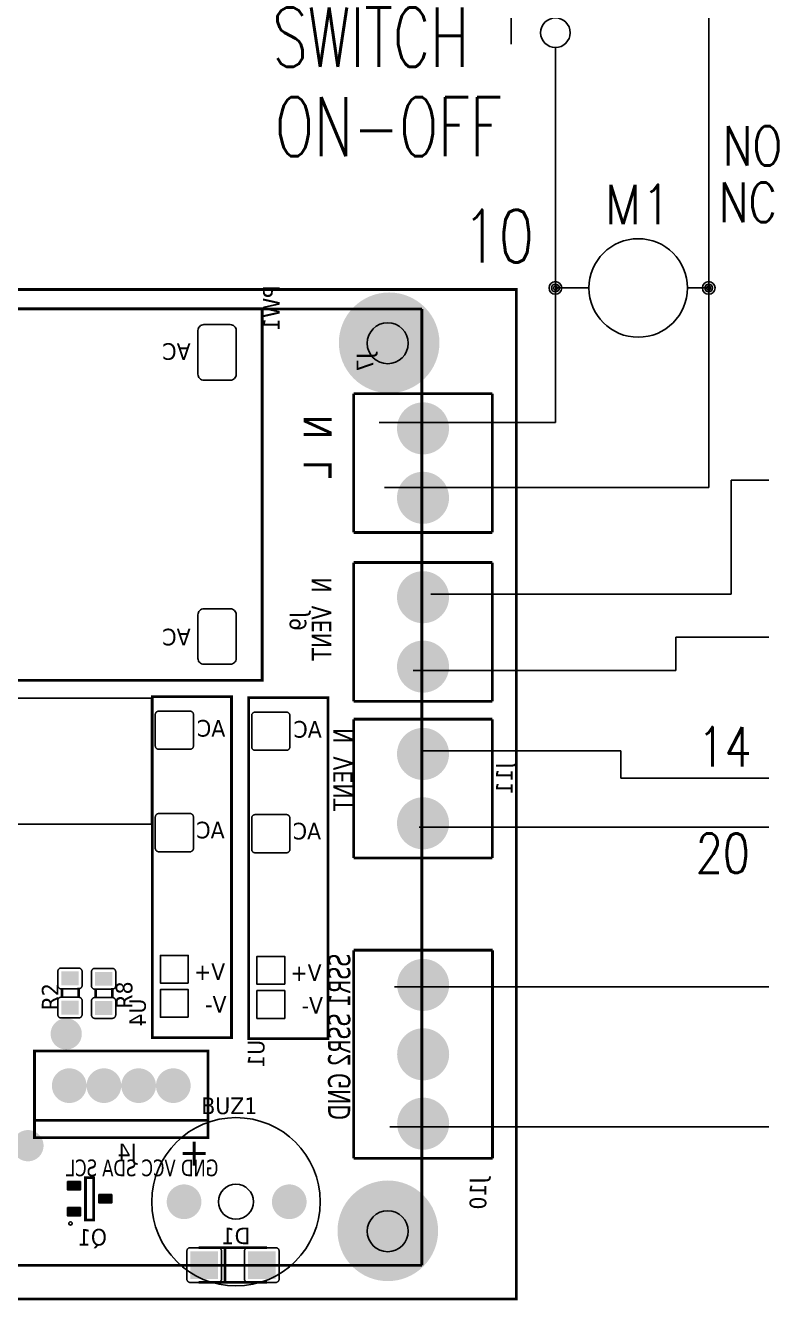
# Model space of a CAD drawing. Header units: millimetres. Extents: x 123.5 to 144.3, y 105.4 to 121.6.
# Drawn here: x 133.78 to 137.28, y 111.15 to 117.21 of the extents above; entities that cross this region are included whole.
import ezdxf
from ezdxf.enums import TextEntityAlignment as Align

# ---------------------------------------------------------------- set-up
doc = ezdxf.new("R2010")
doc.units = ezdxf.units.MM
for name, color, linetype in [('DESC', 250, 'Continuous'), ('MISC', 7, 'Continuous'), ('SYMS', 7, 'Continuous'), ('TAGS', 250, 'Continuous'), ('WIREFIXED', 7, 'Continuous'), ('WIRES', 7, 'Continuous')]:
    doc.layers.add(name, color=color, linetype=linetype)
doc.layers.add('WIRENO', color=7, linetype='Continuous', true_color=0x000000)
doc.styles.get("Standard").update_dxf_attribs({"font": 'tahoma.ttf'})
doc.styles.add('WD', font='romans.shx')

# ---------------------------------------------------------------- blocks, each defined once
blk = doc.blocks.new('VPB11')
for p, q in [((-0.0938, 0.1849), (-0.0938, -0.1801)), ((-0.2022, 0), (-0.0938, 0))]:
    blk.add_line(p, q)
for centre in [(0, 0.1562), (0, -0.1562)]:
    blk.add_circle(centre, 0.0312)
at = {"style": 'WD'}
for tag, p, width in [('INST', (0.1269, 0.3902), 0.7), ('LOC', (0.1269, 0.2206), 0.7), ('TAG1', (0.1269, 0.0644), 0.9), ('XREF', (0.1287, -0.09), 0.7), ('DESC1', (0.1287, -0.242), 0.7), ('DESC2', (0.1287, -0.3982), 0.7)]:
    blk.add_attdef(tag, p, '', height=0.125, dxfattribs=dict(at, width=width))
at = {"linetype": 'Continuous', "style": 'WD'}
for tag, height, flags, p in [('TERM01', 0.125, 8, (-0.055, 0.2223)), ('MFG', 0.01, 9, (-0.1421, -0.0881)), ('CAT', 0.01, 9, (-0.1421, -0.0731))]:
    blk.add_attdef(tag, text='', height=height, dxfattribs=dict(at, flags=flags)).set_placement(p, align=Align.RIGHT)
at = {"color": 7, "style": 'WD', "flags": 1}
for tag, p in [('X2TERM01', (0, 0.1875)), ('X8TERM02', (0, -0.1875))]:
    blk.add_attdef(tag, p, '', height=0.0125, dxfattribs=at)
at = {"color": 7, "style": 'WD'}
for tag, p in [('X4LINK', (-0.2656, 0)), ('X1LINK', (0, 0))]:
    blk.add_attdef(tag, p, '', height=0.01, dxfattribs=at)
at = {"style": 'WD'}
for tag, flags, p in [('FAMILY', 9, (-0.1421, -0.0365)), ('CONTACT', 1, (-0.1421, -0.0531))]:
    blk.add_attdef(tag, text='', height=0.01, dxfattribs=dict(at, flags=flags)).set_placement(p, align=Align.RIGHT)
at = {"linetype": 'Continuous', "style": 'WD', "flags": 9}
blk.add_attdef('ASSYCODE', text='', height=0.01, dxfattribs=at).set_placement((-0.1551, -0.1064), align=Align.CENTER)
at = {"linetype": 'Continuous', "style": 'WD', "flags": 8}
blk.add_attdef('TERM02', text='', height=0.125, dxfattribs=at).set_placement((-0.0407, -0.2291), align=Align.TOP_RIGHT)
blk = doc.blocks.new('WD_WNV')
at = {"style": 'WD', "flags": 1}
for tag, p in [('W01USER', (-0.0625, 0.0938)), ('W02USER', (-0.0625, 0.0859)), ('W03USER', (-0.0625, 0.0781)), ('W04USER', (-0.0625, 0.0703)), ('W05USER', (-0.0625, 0.0625)), ('W06USER', (-0.0625, 0.0547)), ('W07USER', (-0.0625, 0.0469)), ('W08USER', (-0.0625, 0.0391)), ('W09USER', (-0.0625, 0.0312)), ('W10USER', (-0.0625, 0.0234))]:
    blk.add_attdef(tag, text='', height=0.005, dxfattribs=at).set_placement(p, align=Align.CENTER)
at = {"linetype": 'Continuous', "style": 'WD', "width": 0.8}
blk.add_attdef('WIRENO', text='', height=0.125, dxfattribs=at).set_placement((-0.05, 0), align=Align.MIDDLE_RIGHT)
blk = doc.blocks.new('RPAD')
blk.add_trace([(-0.5, -0.5), (-0.5, 0.5), (0.5, -0.5), (0.5, 0.5)])
blk = doc.blocks.new('EPAD')
at = {"const_width": 0.5}
blk.add_lwpolyline([(-0.25, 0, 1), (0.25, 0, 1)], format="xyb", close=True, dxfattribs=at)
blk = doc.blocks.new('muflai2c')
for points, const_width in [([(146.8028, 109.2399), (151.528, 109.2399), (151.528, 112.1493), (146.8028, 112.1493), (146.8028, 109.2399)], 0.008), ([(146.8028, 109.2399), (151.528, 109.2399), (151.528, 112.1493), (146.8028, 112.1493), (146.8028, 109.2399)], 0.008), ([(146.8028, 109.2399), (151.528, 109.2399), (151.528, 112.1493), (146.8028, 112.1493), (146.8028, 109.2399)], 0.008), ([(151.2553, 112.093), (147.5938, 112.093)], 0.008), ([(151.2553, 112.093), (147.5938, 112.093)], 0.008), ([(151.2553, 112.093), (147.5938, 112.093)], 0.008), ([(148.732, 111.0232), (150.795, 111.0232), (150.795, 112.0941), (148.732, 112.0941), (148.732, 111.0232)], 0.008), ([(148.732, 111.0232), (150.795, 111.0232), (150.795, 112.0941), (148.732, 112.0941), (148.732, 111.0232)], 0.008), ([(148.732, 111.0232), (150.795, 111.0232), (150.795, 112.0941), (148.732, 112.0941), (148.732, 111.0232)], 0.008), ([(151.2553, 109.3371), (151.2553, 112.093)], 0.008), ([(151.2553, 109.3371), (151.2553, 112.093)], 0.008), ([(151.2553, 109.3371), (151.2553, 112.093)], 0.008), ([(151.4587, 111.8491), (151.0587, 111.8491)], 0.008), ([(151.0587, 111.4491), (151.0587, 111.8491)], 0.008), ([(151.4587, 111.8491), (151.0587, 111.8491)], 0.008), ([(151.0587, 111.4491), (151.0587, 111.8491)], 0.008), ([(151.4587, 111.8491), (151.0587, 111.8491)], 0.008), ([(151.0587, 111.4491), (151.0587, 111.8491)], 0.008), ([(151.4587, 111.4491), (151.4587, 111.8491)], 0.008), ([(151.4587, 111.4491), (151.4587, 111.8491)], 0.008), ([(151.4587, 111.4491), (151.4587, 111.8491)], 0.008), ([(151.4587, 111.4491), (151.0587, 111.4491)], 0.008), ([(151.4587, 111.4491), (151.0587, 111.4491)], 0.008), ([(151.4587, 111.4491), (151.0587, 111.4491)], 0.008), ([(151.4587, 111.3626), (151.0587, 111.3626)], 0.008), ([(151.0587, 110.9626), (151.0587, 111.3626)], 0.008), ([(151.4587, 111.3626), (151.0587, 111.3626)], 0.008), ([(151.0587, 110.9626), (151.0587, 111.3626)], 0.008), ([(151.4587, 111.3626), (151.0587, 111.3626)], 0.008), ([(151.0587, 110.9626), (151.0587, 111.3626)], 0.008), ([(151.4587, 110.9626), (151.4587, 111.3626)], 0.008), ([(151.4587, 110.9626), (151.4587, 111.3626)], 0.008), ([(151.4587, 110.9626), (151.4587, 111.3626)], 0.008), ([(150.4783, 109.9935), (150.7067, 109.9935), (150.7067, 110.9761), (150.4783, 110.9761), (150.4783, 109.9935)], 0.008), ([(150.4783, 109.9935), (150.7067, 109.9935), (150.7067, 110.9761), (150.4783, 110.9761), (150.4783, 109.9935)], 0.008), ([(150.4783, 109.9935), (150.7067, 109.9935), (150.7067, 110.9761), (150.4783, 110.9761), (150.4783, 109.9935)], 0.008), ([(150.7563, 109.9905), (150.9847, 109.9905), (150.9847, 110.9731), (150.7563, 110.9731), (150.7563, 109.9905)], 0.008), ([(150.7563, 109.9905), (150.9847, 109.9905), (150.9847, 110.9731), (150.7563, 110.9731), (150.7563, 109.9905)], 0.008), ([(150.7563, 109.9905), (150.9847, 109.9905), (150.9847, 110.9731), (150.7563, 110.9731), (150.7563, 109.9905)], 0.008), ([(151.4587, 110.9626), (151.0587, 110.9626)], 0.008), ([(151.4587, 110.9626), (151.0587, 110.9626)], 0.008), ([(151.4587, 110.9626), (151.0587, 110.9626)], 0.008), ([(151.4587, 110.911), (151.0587, 110.911)], 0.008), ([(151.0587, 110.511), (151.0587, 110.911)], 0.008), ([(151.4587, 110.911), (151.0587, 110.911)], 0.008), ([(151.0587, 110.511), (151.0587, 110.911)], 0.008), ([(151.4587, 110.911), (151.0587, 110.911)], 0.008), ([(151.0587, 110.511), (151.0587, 110.911)], 0.008), ([(151.4587, 110.511), (151.4587, 110.911)], 0.008), ([(151.4587, 110.511), (151.4587, 110.911)], 0.008), ([(151.4587, 110.511), (151.4587, 110.911)], 0.008), ([(151.4587, 110.511), (151.0587, 110.511)], 0.008), ([(151.4587, 110.511), (151.0587, 110.511)], 0.008), ([(151.4587, 110.511), (151.0587, 110.511)], 0.008), ([(151.0591, 110.2454), (151.4591, 110.2454)], 0.008), ([(151.0591, 109.6454), (151.0591, 110.2454)], 0.008), ([(151.0591, 110.2454), (151.4591, 110.2454)], 0.008), ([(151.0591, 109.6454), (151.0591, 110.2454)], 0.008), ([(151.0591, 110.2454), (151.4591, 110.2454)], 0.008), ([(151.0591, 109.6454), (151.0591, 110.2454)], 0.008), ([(151.4591, 110.2454), (151.4591, 109.6454)], 0.008), ([(151.4591, 110.2454), (151.4591, 109.6454)], 0.008), ([(151.4591, 110.2454), (151.4591, 109.6454)], 0.008), ([(150.2179, 110.109), (150.2179, 110.136)], 0.008), ([(150.2179, 110.109), (150.2179, 110.136)], 0.008), ([(150.2179, 110.109), (150.2179, 110.136)], 0.008), ([(150.2659, 110.109), (150.2659, 110.137)], 0.008), ([(150.2659, 110.109), (150.2659, 110.137)], 0.008), ([(150.2659, 110.109), (150.2659, 110.137)], 0.008), ([(150.3149, 110.108), (150.3149, 110.135)], 0.008), ([(150.3149, 110.108), (150.3149, 110.135)], 0.008), ([(150.3149, 110.108), (150.3149, 110.135)], 0.008), ([(150.3629, 110.108), (150.3629, 110.136)], 0.008), ([(150.3629, 110.108), (150.3629, 110.136)], 0.008), ([(150.3629, 110.108), (150.3629, 110.136)], 0.008), ([(150.1389, 109.705), (150.6389, 109.705), (150.6389, 109.955), (150.1389, 109.955), (150.1389, 109.705)], 0.008), ([(150.1389, 109.705), (150.6389, 109.705), (150.6389, 109.955), (150.1389, 109.955), (150.1389, 109.705)], 0.008), ([(150.1389, 109.705), (150.6389, 109.705), (150.6389, 109.955), (150.1389, 109.955), (150.1389, 109.705)], 0.008), ([(150.1389, 109.755), (150.6389, 109.755)], 0.008), ([(150.1389, 109.755), (150.6389, 109.755)], 0.008), ([(150.1389, 109.755), (150.6389, 109.755)], 0.008), ([(151.0591, 109.6454), (151.4591, 109.6454)], 0.008), ([(151.0591, 109.6454), (151.4591, 109.6454)], 0.008), ([(151.0591, 109.6454), (151.4591, 109.6454)], 0.008), ([(150.2858, 109.59), (150.3094, 109.59), (150.3094, 109.4679), (150.2858, 109.4679), (150.2858, 109.59)], 0.00787), ([(150.2858, 109.59), (150.3094, 109.59), (150.3094, 109.4679), (150.2858, 109.4679), (150.2858, 109.59)], 0.00787), ([(150.2858, 109.59), (150.3094, 109.59), (150.3094, 109.4679), (150.2858, 109.4679), (150.2858, 109.59)], 0.00787), ([(150.8089, 109.388), (150.6119, 109.388)], 0.008), ([(150.8089, 109.388), (150.6119, 109.388)], 0.008), ([(150.8089, 109.388), (150.6119, 109.388)], 0.008), ([(150.6879, 109.388), (150.6879, 109.288)], 0.008), ([(150.6879, 109.388), (150.6879, 109.288)], 0.008), ([(150.6879, 109.388), (150.6879, 109.288)], 0.008), ([(148.1024, 109.3371), (151.2553, 109.3371)], 0.008), ([(148.1024, 109.3371), (151.2553, 109.3371)], 0.008), ([(148.1024, 109.3371), (151.2553, 109.3371)], 0.008), ([(150.6119, 109.288), (150.8089, 109.288)], 0.008), ([(150.6119, 109.288), (150.8089, 109.288)], 0.008), ([(150.6119, 109.288), (150.8089, 109.288)], 0.008)]:
    blk.add_lwpolyline(points, dxfattribs=dict(const_width=const_width))
for points in [[(150.627, 111.8881), (150.703, 111.8881), (150.7065, 111.8885), (150.7097, 111.8894), (150.7126, 111.891), (150.7151, 111.893), (150.7172, 111.8955), (150.7187, 111.8984), (150.7197, 111.9016), (150.72, 111.9051), (150.72, 112.0311), (150.7197, 112.0346), (150.7187, 112.0378), (150.7172, 112.0407), (150.7151, 112.0432), (150.7126, 112.0453), (150.7097, 112.0468), (150.7065, 112.0478), (150.703, 112.0481), (150.627, 112.0481), (150.6236, 112.0478), (150.6203, 112.0468), (150.6174, 112.0453), (150.6149, 112.0432), (150.6129, 112.0407), (150.6113, 112.0378), (150.6104, 112.0346), (150.61, 112.0311), (150.61, 111.9051), (150.6104, 111.9016), (150.6113, 111.8984), (150.6129, 111.8955), (150.6149, 111.893), (150.6174, 111.891), (150.6203, 111.8894), (150.6236, 111.8885), (150.627, 111.8881)], [(150.627, 111.0692), (150.703, 111.0692), (150.7065, 111.0696), (150.7097, 111.0705), (150.7126, 111.0721), (150.7151, 111.0741), (150.7172, 111.0766), (150.7187, 111.0795), (150.7197, 111.0828), (150.72, 111.0862), (150.72, 111.2122), (150.7197, 111.2157), (150.7187, 111.2189), (150.7172, 111.2218), (150.7151, 111.2243), (150.7126, 111.2264), (150.7097, 111.2279), (150.7065, 111.2289), (150.703, 111.2292), (150.627, 111.2292), (150.6236, 111.2289), (150.6203, 111.2279), (150.6174, 111.2264), (150.6149, 111.2243), (150.6129, 111.2218), (150.6113, 111.2189), (150.6104, 111.2157), (150.61, 111.2122), (150.61, 111.0862), (150.6104, 111.0828), (150.6113, 111.0795), (150.6129, 111.0766), (150.6149, 111.0741), (150.6174, 111.0721), (150.6203, 111.0705), (150.6236, 111.0696), (150.627, 111.0692)], [(150.5969, 110.8344), (150.5969, 110.9244), (150.5969, 110.9254), (150.5967, 110.9264), (150.5965, 110.9274), (150.5961, 110.9283), (150.5957, 110.9292), (150.5952, 110.93), (150.5947, 110.9308), (150.594, 110.9315), (150.5933, 110.9321), (150.5925, 110.9327), (150.5917, 110.9332), (150.5908, 110.9336), (150.5899, 110.9339), (150.589, 110.9342), (150.588, 110.9343), (150.5869, 110.9344), (150.4969, 110.9344), (150.4959, 110.9343), (150.4949, 110.9342), (150.4939, 110.9339), (150.493, 110.9336), (150.4921, 110.9332), (150.4913, 110.9327), (150.4905, 110.9321), (150.4898, 110.9315), (150.4892, 110.9308), (150.4886, 110.93), (150.4881, 110.9292), (150.4877, 110.9283), (150.4874, 110.9274), (150.4871, 110.9264), (150.487, 110.9254), (150.4869, 110.9244), (150.4869, 110.8344), (150.487, 110.8333), (150.4871, 110.8323), (150.4874, 110.8313), (150.4877, 110.8304), (150.4881, 110.8295), (150.4886, 110.8287), (150.4892, 110.828), (150.4898, 110.8273), (150.4905, 110.8266), (150.4913, 110.826), (150.4921, 110.8255), (150.493, 110.8251), (150.4939, 110.8248), (150.4949, 110.8246), (150.4959, 110.8244), (150.4969, 110.8244), (150.5869, 110.8244), (150.588, 110.8244), (150.589, 110.8246), (150.5899, 110.8248), (150.5908, 110.8251), (150.5917, 110.8255), (150.5925, 110.826), (150.5933, 110.8266), (150.594, 110.8273), (150.5947, 110.828), (150.5952, 110.8287), (150.5957, 110.8295), (150.5961, 110.8304), (150.5965, 110.8313), (150.5967, 110.8323), (150.5969, 110.8333), (150.5969, 110.8344)], [(150.8749, 110.8314), (150.8749, 110.9214), (150.8749, 110.9224), (150.8747, 110.9234), (150.8745, 110.9244), (150.8741, 110.9253), (150.8737, 110.9262), (150.8732, 110.927), (150.8727, 110.9278), (150.872, 110.9285), (150.8713, 110.9291), (150.8705, 110.9297), (150.8697, 110.9302), (150.8688, 110.9306), (150.8679, 110.9309), (150.867, 110.9312), (150.866, 110.9313), (150.8649, 110.9314), (150.7749, 110.9314), (150.7739, 110.9313), (150.7729, 110.9312), (150.7719, 110.9309), (150.771, 110.9306), (150.7701, 110.9302), (150.7693, 110.9297), (150.7685, 110.9291), (150.7678, 110.9285), (150.7672, 110.9278), (150.7666, 110.927), (150.7661, 110.9262), (150.7657, 110.9253), (150.7654, 110.9244), (150.7651, 110.9234), (150.765, 110.9224), (150.7649, 110.9214), (150.7649, 110.8314), (150.765, 110.8303), (150.7651, 110.8293), (150.7654, 110.8283), (150.7657, 110.8274), (150.7661, 110.8265), (150.7666, 110.8257), (150.7672, 110.825), (150.7678, 110.8243), (150.7685, 110.8236), (150.7693, 110.823), (150.7701, 110.8225), (150.771, 110.8221), (150.7719, 110.8218), (150.7729, 110.8216), (150.7739, 110.8214), (150.7749, 110.8214), (150.8649, 110.8214), (150.866, 110.8214), (150.867, 110.8216), (150.8679, 110.8218), (150.8688, 110.8221), (150.8697, 110.8225), (150.8705, 110.823), (150.8713, 110.8236), (150.872, 110.8243), (150.8727, 110.825), (150.8732, 110.8257), (150.8737, 110.8265), (150.8741, 110.8274), (150.8745, 110.8283), (150.8747, 110.8293), (150.8749, 110.8303), (150.8749, 110.8314)], [(150.5969, 110.5391), (150.5969, 110.6291), (150.5969, 110.6301), (150.5967, 110.6311), (150.5965, 110.6321), (150.5961, 110.633), (150.5957, 110.6339), (150.5952, 110.6347), (150.5947, 110.6355), (150.594, 110.6362), (150.5933, 110.6368), (150.5925, 110.6374), (150.5917, 110.6379), (150.5908, 110.6383), (150.5899, 110.6386), (150.589, 110.6389), (150.588, 110.639), (150.5869, 110.6391), (150.4969, 110.6391), (150.4959, 110.639), (150.4949, 110.6389), (150.4939, 110.6386), (150.493, 110.6383), (150.4921, 110.6379), (150.4913, 110.6374), (150.4905, 110.6368), (150.4898, 110.6362), (150.4892, 110.6355), (150.4886, 110.6347), (150.4881, 110.6339), (150.4877, 110.633), (150.4874, 110.6321), (150.4871, 110.6311), (150.487, 110.6301), (150.4869, 110.6291), (150.4869, 110.5391), (150.487, 110.538), (150.4871, 110.537), (150.4874, 110.5361), (150.4877, 110.5351), (150.4881, 110.5343), (150.4886, 110.5334), (150.4892, 110.5327), (150.4898, 110.532), (150.4905, 110.5313), (150.4913, 110.5308), (150.4921, 110.5303), (150.493, 110.5299), (150.4939, 110.5295), (150.4949, 110.5293), (150.4959, 110.5291), (150.4969, 110.5291), (150.5869, 110.5291), (150.588, 110.5291), (150.589, 110.5293), (150.5899, 110.5295), (150.5908, 110.5299), (150.5917, 110.5303), (150.5925, 110.5308), (150.5933, 110.5313), (150.594, 110.532), (150.5947, 110.5327), (150.5952, 110.5334), (150.5957, 110.5343), (150.5961, 110.5351), (150.5965, 110.5361), (150.5967, 110.537), (150.5969, 110.538), (150.5969, 110.5391)], [(150.8749, 110.5361), (150.8749, 110.6261), (150.8749, 110.6271), (150.8747, 110.6281), (150.8745, 110.6291), (150.8741, 110.63), (150.8737, 110.6309), (150.8732, 110.6317), (150.8727, 110.6325), (150.872, 110.6332), (150.8713, 110.6338), (150.8705, 110.6344), (150.8697, 110.6349), (150.8688, 110.6353), (150.8679, 110.6356), (150.867, 110.6359), (150.866, 110.636), (150.8649, 110.6361), (150.7749, 110.6361), (150.7739, 110.636), (150.7729, 110.6359), (150.7719, 110.6356), (150.771, 110.6353), (150.7701, 110.6349), (150.7693, 110.6344), (150.7685, 110.6338), (150.7678, 110.6332), (150.7672, 110.6325), (150.7666, 110.6317), (150.7661, 110.6309), (150.7657, 110.63), (150.7654, 110.6291), (150.7651, 110.6281), (150.765, 110.6271), (150.7649, 110.6261), (150.7649, 110.5361), (150.765, 110.535), (150.7651, 110.534), (150.7654, 110.5331), (150.7657, 110.5321), (150.7661, 110.5313), (150.7666, 110.5304), (150.7672, 110.5297), (150.7678, 110.529), (150.7685, 110.5283), (150.7693, 110.5278), (150.7701, 110.5273), (150.771, 110.5269), (150.7719, 110.5265), (150.7729, 110.5263), (150.7739, 110.5261), (150.7749, 110.5261), (150.8649, 110.5261), (150.866, 110.5261), (150.867, 110.5263), (150.8679, 110.5265), (150.8688, 110.5269), (150.8697, 110.5273), (150.8705, 110.5278), (150.8713, 110.5283), (150.872, 110.529), (150.8727, 110.5297), (150.8732, 110.5304), (150.8737, 110.5313), (150.8741, 110.5321), (150.8745, 110.5331), (150.8747, 110.534), (150.8749, 110.535), (150.8749, 110.5361)], [(150.5819, 110.1504), (150.5819, 110.2304), (150.5019, 110.2304), (150.5019, 110.1504), (150.5819, 110.1504)], [(150.2059, 110.144), (150.2059, 110.184), (150.206, 110.185), (150.2061, 110.186), (150.2064, 110.187), (150.2067, 110.1879), (150.2071, 110.1888), (150.2076, 110.1896), (150.2082, 110.1904), (150.2088, 110.1911), (150.2095, 110.1917), (150.2103, 110.1923), (150.2111, 110.1928), (150.212, 110.1932), (150.2129, 110.1935), (150.2139, 110.1938), (150.2149, 110.1939), (150.2159, 110.194), (150.2659, 110.194), (150.267, 110.1939), (150.268, 110.1938), (150.2689, 110.1935), (150.2698, 110.1932), (150.2707, 110.1928), (150.2715, 110.1923), (150.2723, 110.1917), (150.273, 110.1911), (150.2737, 110.1904), (150.2742, 110.1896), (150.2747, 110.1888), (150.2751, 110.1879), (150.2755, 110.187), (150.2757, 110.186), (150.2759, 110.185), (150.2759, 110.184), (150.2759, 110.144), (150.2759, 110.1429), (150.2757, 110.1419), (150.2755, 110.1409), (150.2751, 110.14), (150.2747, 110.1391), (150.2742, 110.1383), (150.2737, 110.1376), (150.273, 110.1368), (150.2723, 110.1362), (150.2715, 110.1356), (150.2707, 110.1351), (150.2698, 110.1347), (150.2689, 110.1344), (150.268, 110.1342), (150.267, 110.134), (150.2659, 110.134), (150.2159, 110.134), (150.2149, 110.134), (150.2139, 110.1342), (150.2129, 110.1344), (150.212, 110.1347), (150.2111, 110.1351), (150.2103, 110.1356), (150.2095, 110.1362), (150.2088, 110.1368), (150.2082, 110.1376), (150.2076, 110.1383), (150.2071, 110.1391), (150.2067, 110.14), (150.2064, 110.1409), (150.2061, 110.1419), (150.206, 110.1429), (150.2059, 110.144)], [(150.3029, 110.143), (150.3029, 110.183), (150.303, 110.184), (150.3031, 110.185), (150.3034, 110.186), (150.3037, 110.1869), (150.3041, 110.1878), (150.3046, 110.1886), (150.3052, 110.1894), (150.3058, 110.1901), (150.3065, 110.1907), (150.3073, 110.1913), (150.3081, 110.1918), (150.309, 110.1922), (150.3099, 110.1925), (150.3109, 110.1928), (150.3119, 110.1929), (150.3129, 110.193), (150.3629, 110.193), (150.364, 110.1929), (150.365, 110.1928), (150.3659, 110.1925), (150.3668, 110.1922), (150.3677, 110.1918), (150.3685, 110.1913), (150.3693, 110.1907), (150.37, 110.1901), (150.3707, 110.1894), (150.3712, 110.1886), (150.3717, 110.1878), (150.3721, 110.1869), (150.3725, 110.186), (150.3727, 110.185), (150.3729, 110.184), (150.3729, 110.183), (150.3729, 110.143), (150.3729, 110.1419), (150.3727, 110.1409), (150.3725, 110.1399), (150.3721, 110.139), (150.3717, 110.1381), (150.3712, 110.1373), (150.3707, 110.1366), (150.37, 110.1358), (150.3693, 110.1352), (150.3685, 110.1346), (150.3677, 110.1341), (150.3668, 110.1337), (150.3659, 110.1334), (150.365, 110.1332), (150.364, 110.133), (150.3629, 110.133), (150.3129, 110.133), (150.3119, 110.133), (150.3109, 110.1332), (150.3099, 110.1334), (150.309, 110.1337), (150.3081, 110.1341), (150.3073, 110.1346), (150.3065, 110.1352), (150.3058, 110.1358), (150.3052, 110.1366), (150.3046, 110.1373), (150.3041, 110.1381), (150.3037, 110.139), (150.3034, 110.1399), (150.3031, 110.1409), (150.303, 110.1419), (150.3029, 110.143)], [(150.8599, 110.1474), (150.8599, 110.2274), (150.7799, 110.2274), (150.7799, 110.1474), (150.8599, 110.1474)], [(150.5819, 110.052), (150.5819, 110.132), (150.5019, 110.132), (150.5019, 110.052), (150.5819, 110.052)], [(150.8599, 110.049), (150.8599, 110.129), (150.7799, 110.129), (150.7799, 110.049), (150.8599, 110.049)], [(150.2059, 110.06), (150.2059, 110.1), (150.206, 110.101), (150.2061, 110.102), (150.2064, 110.103), (150.2067, 110.1039), (150.2071, 110.1048), (150.2076, 110.1056), (150.2082, 110.1064), (150.2088, 110.1071), (150.2095, 110.1077), (150.2103, 110.1083), (150.2111, 110.1088), (150.212, 110.1092), (150.2129, 110.1095), (150.2139, 110.1098), (150.2149, 110.1099), (150.2159, 110.11), (150.2659, 110.11), (150.267, 110.1099), (150.268, 110.1098), (150.2689, 110.1095), (150.2698, 110.1092), (150.2707, 110.1088), (150.2715, 110.1083), (150.2723, 110.1077), (150.273, 110.1071), (150.2737, 110.1064), (150.2742, 110.1056), (150.2747, 110.1048), (150.2751, 110.1039), (150.2755, 110.103), (150.2757, 110.102), (150.2759, 110.101), (150.2759, 110.1), (150.2759, 110.06), (150.2759, 110.0589), (150.2757, 110.0579), (150.2755, 110.0569), (150.2751, 110.056), (150.2747, 110.0551), (150.2742, 110.0543), (150.2737, 110.0536), (150.273, 110.0528), (150.2723, 110.0522), (150.2715, 110.0516), (150.2707, 110.0511), (150.2698, 110.0507), (150.2689, 110.0504), (150.268, 110.0502), (150.267, 110.05), (150.2659, 110.05), (150.2159, 110.05), (150.2149, 110.05), (150.2139, 110.0502), (150.2129, 110.0504), (150.212, 110.0507), (150.2111, 110.0511), (150.2103, 110.0516), (150.2095, 110.0522), (150.2088, 110.0528), (150.2082, 110.0536), (150.2076, 110.0543), (150.2071, 110.0551), (150.2067, 110.056), (150.2064, 110.0569), (150.2061, 110.0579), (150.206, 110.0589), (150.2059, 110.06)], [(150.3029, 110.059), (150.3029, 110.099), (150.303, 110.1), (150.3031, 110.101), (150.3034, 110.102), (150.3037, 110.1029), (150.3041, 110.1038), (150.3046, 110.1046), (150.3052, 110.1054), (150.3058, 110.1061), (150.3065, 110.1067), (150.3073, 110.1073), (150.3081, 110.1078), (150.309, 110.1082), (150.3099, 110.1085), (150.3109, 110.1088), (150.3119, 110.1089), (150.3129, 110.109), (150.3629, 110.109), (150.364, 110.1089), (150.365, 110.1088), (150.3659, 110.1085), (150.3668, 110.1082), (150.3677, 110.1078), (150.3685, 110.1073), (150.3693, 110.1067), (150.37, 110.1061), (150.3707, 110.1054), (150.3712, 110.1046), (150.3717, 110.1038), (150.3721, 110.1029), (150.3725, 110.102), (150.3727, 110.101), (150.3729, 110.1), (150.3729, 110.099), (150.3729, 110.059), (150.3729, 110.0579), (150.3727, 110.0569), (150.3725, 110.0559), (150.3721, 110.055), (150.3717, 110.0541), (150.3712, 110.0533), (150.3707, 110.0526), (150.37, 110.0518), (150.3693, 110.0512), (150.3685, 110.0506), (150.3677, 110.0501), (150.3668, 110.0497), (150.3659, 110.0494), (150.365, 110.0492), (150.364, 110.049), (150.3629, 110.049), (150.3129, 110.049), (150.3119, 110.049), (150.3109, 110.0492), (150.3099, 110.0494), (150.309, 110.0497), (150.3081, 110.0501), (150.3073, 110.0506), (150.3065, 110.0512), (150.3058, 110.0518), (150.3052, 110.0526), (150.3046, 110.0533), (150.3041, 110.0541), (150.3037, 110.055), (150.3034, 110.0559), (150.3031, 110.0569), (150.303, 110.0579), (150.3029, 110.059)], [(150.2339, 109.5784), (150.2339, 109.5544), (150.2709, 109.5544), (150.2709, 109.5784), (150.2339, 109.5784)], [(150.3244, 109.541), (150.3244, 109.517), (150.3614, 109.517), (150.3614, 109.541), (150.3244, 109.541)], [(150.2339, 109.5036), (150.2339, 109.4796), (150.2709, 109.4796), (150.2709, 109.5036), (150.2339, 109.5036)], [(150.6679, 109.388), (150.5879, 109.388), (150.5869, 109.3879), (150.5859, 109.3878), (150.5849, 109.3875), (150.584, 109.3872), (150.5831, 109.3868), (150.5823, 109.3863), (150.5815, 109.3857), (150.5808, 109.3851), (150.5802, 109.3844), (150.5796, 109.3836), (150.5791, 109.3828), (150.5787, 109.3819), (150.5784, 109.381), (150.5781, 109.38), (150.578, 109.379), (150.5779, 109.378), (150.5779, 109.298), (150.578, 109.2969), (150.5781, 109.2959), (150.5784, 109.2949), (150.5787, 109.294), (150.5791, 109.2931), (150.5796, 109.2923), (150.5802, 109.2916), (150.5808, 109.2908), (150.5815, 109.2902), (150.5823, 109.2896), (150.5831, 109.2891), (150.584, 109.2887), (150.5849, 109.2884), (150.5859, 109.2882), (150.5869, 109.288), (150.5879, 109.288), (150.6679, 109.288), (150.669, 109.288), (150.67, 109.2882), (150.6709, 109.2884), (150.6718, 109.2887), (150.6727, 109.2891), (150.6735, 109.2896), (150.6743, 109.2902), (150.675, 109.2908), (150.6757, 109.2916), (150.6762, 109.2923), (150.6767, 109.2931), (150.6771, 109.294), (150.6775, 109.2949), (150.6777, 109.2959), (150.6779, 109.2969), (150.6779, 109.298), (150.6779, 109.378), (150.6779, 109.379), (150.6777, 109.38), (150.6775, 109.381), (150.6771, 109.3819), (150.6767, 109.3828), (150.6762, 109.3836), (150.6757, 109.3844), (150.675, 109.3851), (150.6743, 109.3857), (150.6735, 109.3863), (150.6727, 109.3868), (150.6718, 109.3872), (150.6709, 109.3875), (150.67, 109.3878), (150.669, 109.3879), (150.6679, 109.388)], [(150.8339, 109.388), (150.7539, 109.388), (150.7529, 109.3879), (150.7519, 109.3878), (150.7509, 109.3875), (150.75, 109.3872), (150.7491, 109.3868), (150.7483, 109.3863), (150.7475, 109.3857), (150.7468, 109.3851), (150.7462, 109.3844), (150.7456, 109.3836), (150.7451, 109.3828), (150.7447, 109.3819), (150.7444, 109.381), (150.7441, 109.38), (150.744, 109.379), (150.7439, 109.378), (150.7439, 109.298), (150.744, 109.2969), (150.7441, 109.2959), (150.7444, 109.2949), (150.7447, 109.294), (150.7451, 109.2931), (150.7456, 109.2923), (150.7462, 109.2916), (150.7468, 109.2908), (150.7475, 109.2902), (150.7483, 109.2896), (150.7491, 109.2891), (150.75, 109.2887), (150.7509, 109.2884), (150.7519, 109.2882), (150.7529, 109.288), (150.7539, 109.288), (150.8339, 109.288), (150.835, 109.288), (150.836, 109.2882), (150.8369, 109.2884), (150.8378, 109.2887), (150.8387, 109.2891), (150.8395, 109.2896), (150.8403, 109.2902), (150.841, 109.2908), (150.8417, 109.2916), (150.8422, 109.2923), (150.8427, 109.2931), (150.8431, 109.294), (150.8435, 109.2949), (150.8437, 109.2959), (150.8439, 109.2969), (150.8439, 109.298), (150.8439, 109.378), (150.8439, 109.379), (150.8437, 109.38), (150.8435, 109.381), (150.8431, 109.3819), (150.8427, 109.3828), (150.8422, 109.3836), (150.8417, 109.3844), (150.841, 109.3851), (150.8403, 109.3857), (150.8395, 109.3863), (150.8387, 109.3868), (150.8378, 109.3872), (150.8369, 109.3875), (150.836, 109.3878), (150.835, 109.3879), (150.8339, 109.388)]]:
    blk.add_lwpolyline(points, close=True)
blk.add_lwpolyline([(149.5054, 110.9718), (150.4757, 110.9718), (150.4757, 110.6083), (149.5054, 110.6083), (149.5054, 110.9718)])
for centre, radius in [((151.1568, 111.9946), 0.0591), ((151.1568, 111.9946), 0.0591), ((151.1568, 111.9946), 0.0591), ((150.7195, 109.5204), 0.2426), ((150.7195, 109.5204), 0.2426), ((150.7195, 109.5204), 0.2426), ((150.7195, 109.5204), 0.0504), ((150.7195, 109.5204), 0.0504), ((150.7195, 109.5204), 0.0504), ((151.1568, 109.4356), 0.0591), ((151.1568, 109.4356), 0.0591), ((151.1568, 109.4356), 0.0591), ((150.2425, 109.4581), 0.00492), ((150.2425, 109.4581), 0.00492), ((150.2425, 109.4581), 0.00492)]:
    blk.add_circle(centre, radius)
for name, p, xscale, yscale in [('EPAD', (151.1611, 111.9958), 0.29, 0.29), ('EPAD', (151.2587, 111.7491), 0.15, 0.15), ('EPAD', (151.2587, 111.5491), 0.15, 0.15), ('EPAD', (151.2587, 111.2626), 0.15, 0.15), ('EPAD', (151.2587, 111.0626), 0.15, 0.15), ('EPAD', (151.2587, 110.811), 0.15, 0.15), ('EPAD', (151.2587, 110.611), 0.15, 0.15), ('EPAD', (151.2591, 110.1454), 0.15, 0.15), ('EPAD', (150.2302, 110.0041), 0.09, 0.09), ('EPAD', (151.2591, 109.9454), 0.15, 0.15), ('EPAD', (150.2389, 109.855), 0.1, 0.1), ('EPAD', (150.3389, 109.855), 0.1, 0.1), ('EPAD', (150.4389, 109.855), 0.1, 0.1), ('EPAD', (150.5389, 109.855), 0.1, 0.1), ('EPAD', (151.2591, 109.7454), 0.15, 0.15), ('EPAD', (150.1199, 109.682), 0.09, 0.09), ('EPAD', (150.5699, 109.5204), 0.1, 0.1), ('EPAD', (150.8731, 109.5204), 0.1, 0.1), ('EPAD', (151.1572, 109.4367), 0.29, 0.29), ('RPAD', (150.6279, 109.338), 0.08, 0.08), ('RPAD', (150.7939, 109.338), 0.08, 0.08)]:
    blk.add_blockref(name, p, dxfattribs=dict(xscale=xscale, yscale=yscale))
at = {"rotation": 90}
for p, xscale, yscale in [((150.2409, 110.164), 0.04, 0.05), ((150.3379, 110.163), 0.04, 0.05), ((150.2409, 110.08), 0.04, 0.05), ((150.3379, 110.079), 0.04, 0.05), ((150.2524, 109.5664), 0.024, 0.037), ((150.3429, 109.529), 0.024, 0.037), ((150.2524, 109.4916), 0.024, 0.037)]:
    blk.add_blockref('RPAD', p, dxfattribs=dict(at, xscale=xscale, yscale=yscale))
at = {"text_generation_flag": 2}
for s, height, width, p in [('PW1', 0.048, 1.041667, (150.8451, 112.1612)), ('PW1', 0.048, 1.041667, (150.8451, 112.1612)), ('PW1', 0.048, 1.041667, (150.8451, 112.1612)), ('J7', 0.048, 1.041667, (151.1151, 111.9669)), ('J7', 0.048, 1.041667, (151.1151, 111.9669)), ('J7', 0.048, 1.041667, (151.1151, 111.9669)), ('N  VENT', 0.056, 0.892857, (150.994, 111.3196)), ('N  VENT', 0.056, 0.892857, (150.994, 111.3196)), ('N  VENT', 0.056, 0.892857, (150.994, 111.3196)), ('J9', 0.048, 1.041667, (150.9222, 111.2204)), ('J9', 0.048, 1.041667, (150.9222, 111.2204)), ('J9', 0.048, 1.041667, (150.9222, 111.2204)), ('N  VENT', 0.056, 0.892857, (151.056, 110.8856)), ('N  VENT', 0.056, 0.892857, (151.056, 110.8856)), ('N  VENT', 0.056, 0.892857, (151.056, 110.8856)), ('J11', 0.048, 1.041667, (151.5167, 110.786)), ('J11', 0.048, 1.041667, (151.5167, 110.786)), ('J11', 0.048, 1.041667, (151.5167, 110.786)), ('SSR1 SSR2 GND', 0.064, 0.78125, (151.0489, 110.2355)), ('SSR1 SSR2 GND', 0.064, 0.78125, (151.0489, 110.2355)), ('SSR1 SSR2 GND', 0.064, 0.78125, (151.0489, 110.2355)), ('U4', 0.048, 1.041667, (150.4597, 110.1058)), ('U4', 0.048, 1.041667, (150.4597, 110.1058)), ('U4', 0.048, 1.041667, (150.4597, 110.1058)), ('U1', 0.048, 1.041667, (150.8017, 109.9868)), ('U1', 0.048, 1.041667, (150.8017, 109.9868)), ('U1', 0.048, 1.041667, (150.8017, 109.9868)), ('J10', 0.048, 1.041667, (151.4411, 109.5904)), ('J10', 0.048, 1.041667, (151.4411, 109.5904)), ('J10', 0.048, 1.041667, (151.4411, 109.5904))]:
    blk.add_text(s, height=height, rotation=90, dxfattribs=dict(at, width=width)).set_placement(p)
at = {"width": 1.041667}
for s, rotation, p in [('AC', 180, (150.5889, 111.9946)), ('AC', 180, (150.5889, 111.9946)), ('AC', 180, (150.5889, 111.9946)), ('AC', 180, (150.5889, 111.1717)), ('AC', 180, (150.5889, 111.1717)), ('AC', 180, (150.5889, 111.1717)), ('R2', 90, (150.2079, 110.072)), ('R2', 90, (150.2079, 110.072)), ('R2', 90, (150.2079, 110.072)), ('R8', 90, (150.4209, 110.077)), ('R8', 90, (150.4209, 110.077)), ('R8', 90, (150.4209, 110.077))]:
    blk.add_text(s, height=0.048, rotation=rotation, dxfattribs=at).set_placement(p)
at = {"text_generation_flag": 2}
blk.add_text('N  L', height=0.08, rotation=90, dxfattribs=at).set_placement((150.995, 111.7886))
blk.add_text('N  L', height=0.08, rotation=90, dxfattribs=at).set_placement((150.995, 111.7886))
blk.add_text('N  L', height=0.08, rotation=90, dxfattribs=at).set_placement((150.995, 111.7886))
for s, width, p in [('AC', 1.041667, (150.6888, 110.8609)), ('AC', 1.041667, (150.6888, 110.8609)), ('AC', 1.041667, (150.6888, 110.8609)), ('AC', 1.041667, (150.9668, 110.8579)), ('AC', 1.041667, (150.9668, 110.8579)), ('AC', 1.041667, (150.9668, 110.8579)), ('AC', 1.041667, (150.6869, 110.5676)), ('AC', 1.041667, (150.6869, 110.5676)), ('AC', 1.041667, (150.6869, 110.5676)), ('AC', 1.041667, (150.9649, 110.5646)), ('AC', 1.041667, (150.9649, 110.5646)), ('AC', 1.041667, (150.9649, 110.5646)), ('V+', 1.041667, (150.6884, 110.1599)), ('V+', 1.041667, (150.6884, 110.1599)), ('V+', 1.041667, (150.6884, 110.1599)), ('V+', 1.041667, (150.9664, 110.1569)), ('V+', 1.041667, (150.9664, 110.1569)), ('V+', 1.041667, (150.9664, 110.1569)), ('V-', 1.041667, (150.6923, 110.0654)), ('V-', 1.041667, (150.6923, 110.0654)), ('V-', 1.041667, (150.6923, 110.0654)), ('V-', 1.041667, (150.9703, 110.0624)), ('V-', 1.041667, (150.9703, 110.0624)), ('V-', 1.041667, (150.9703, 110.0624)), ('J4', 1.041667, (150.4329, 109.64)), ('J4', 1.041667, (150.4329, 109.64)), ('J4', 1.041667, (150.4329, 109.64)), ('GND VCC SDA SCL', 0.833333, (150.6689, 109.5941)), ('GND VCC SDA SCL', 0.833333, (150.6689, 109.5941)), ('GND VCC SDA SCL', 0.833333, (150.6689, 109.5941)), ('Q1', 1.041667, (150.3476, 109.3943)), ('Q1', 1.041667, (150.3476, 109.3943)), ('Q1', 1.041667, (150.3476, 109.3943)), ('D1', 1.041667, (150.7609, 109.398)), ('D1', 1.041667, (150.7609, 109.398)), ('D1', 1.041667, (150.7609, 109.398))]:
    blk.add_text(s, height=0.048, dxfattribs=dict(at, width=width)).set_placement(p)
for s, height, width, p in [('BUZ1', 0.048, 1.041667, (150.6195, 109.7729)), ('BUZ1', 0.048, 1.041667, (150.6195, 109.7729)), ('BUZ1', 0.048, 1.041667, (150.6195, 109.7729)), ('+', 0.08, 1.125, (150.5542, 109.6249)), ('+', 0.08, 1.125, (150.5542, 109.6249)), ('+', 0.08, 1.125, (150.5542, 109.6249))]:
    blk.add_text(s, height=height, dxfattribs=dict(width=width)).set_placement(p)
blk = doc.blocks.new('HMS1')
blk.add_circle((0, 0), 0.1562)
at = {"style": 'WD'}
for tag, width, p in [('INST', 0.7, (0.0055, 0.5282)), ('LOC', 0.7, (0.0055, 0.3586)), ('TAG1', 0.9, (0, 0.2024))]:
    blk.add_attdef(tag, text='', height=0.125, dxfattribs=dict(at, width=width)).set_placement(p, align=Align.CENTER)
at = {"style": 'WD', "flags": 9}
blk.add_attdef('FAMILY', text='', height=0.01, dxfattribs=at).set_placement((-0.0053, 0.1698), align=Align.CENTER)
at = {"linetype": 'Continuous', "style": 'WD', "flags": 1}
for tag, p in [('CAT', (0, 0.1593)), ('MFG', (0, 0.1404))]:
    blk.add_attdef(tag, text='', height=0.01, dxfattribs=at).set_placement(p, align=Align.MIDDLE)
at = {"style": 'WD'}
for tag, p, width in [('DESC1', (1.126, 0.0757), 0.9), ('DESC2', (1.126, -0.0806), 0.9), ('DESC3', (1.126, -0.2368), 0.9), ('XREFNO', (1.3591, -0.3931), 0.8), ('XREFNC', (1.3591, -0.5493), 0.8)]:
    blk.add_attdef(tag, p, '', height=0.125, dxfattribs=dict(at, width=width))
at = {"linetype": 'Continuous', "style": 'WD', "flags": 9}
blk.add_attdef('ASSYCODE', text='', height=0.01, dxfattribs=at).set_placement((0.0004, 0.1129), align=Align.CENTER)
at = {"style": 'WD', "flags": 1}
for tag, p in [('X4TERM01', (-0.1562, 0)), ('X1TERM02', (0.1562, 0))]:
    blk.add_attdef(tag, p, '', height=0.0125, dxfattribs=at)
at = {"linetype": 'Continuous', "style": 'WD'}
blk.add_attdef('TERM01', text='', height=0.125, dxfattribs=at).set_placement((-0.2, -0.0349), align=Align.TOP_RIGHT)
blk.add_attdef('TERM02', text='', height=0.125, dxfattribs=at).set_placement((0.2, -0.0349), align=Align.TOP_LEFT)
at = {"style": 'WD', "width": 0.8, "flags": 8}
for tag, p in [('NO', (1.126, -0.3931)), ('NC', (1.126, -0.5493))]:
    blk.add_attdef(tag, p, '', height=0.125, dxfattribs=at)
blk = doc.blocks.new('WDDOT')
for radius in [0.03, 0.0187, 0.00929]:
    blk.add_circle((0, 0), radius)
blk = doc.blocks.new('WD_WNH')
at = {"linetype": 'Continuous', "style": 'WD', "width": 0.8}
blk.add_attdef('WIRENO', text='', height=0.125, dxfattribs=at).set_placement((0, 0.0625), align=Align.CENTER)
at = {"style": 'WD', "flags": 1}
for tag, p in [('W01USER', (0, 0.0781)), ('W02USER', (0, 0.0703)), ('W03USER', (0, 0.0625)), ('W04USER', (0, 0.0547)), ('W05USER', (0, 0.0469)), ('W06USER', (0, 0.0391)), ('W07USER', (0, 0.0312)), ('W08USER', (0, 0.0234)), ('W09USER', (0, 0.0156)), ('W10USER', (0, 0.0078))]:
    blk.add_attdef(tag, text='', height=0.005, dxfattribs=at).set_placement(p, align=Align.CENTER)

msp = doc.modelspace()

# ---------------------------------------------------------------- linework, layer by layer
at = {"layer": 'WIRES'}
for p, q in [((137.0278, 118.4468), (137.0278, 115.017)), ((136.2988, 117.1098), (136.2988, 115.3272)), ((136.4582, 115.9665), (136.2988, 115.9665)), ((136.9269, 115.9665), (137.0278, 115.9665)), ((136.2988, 115.3272), (135.4603, 115.3272)), ((137.0278, 115.017), (135.4866, 115.017)), ((137.1344, 114.511), (137.1344, 115.0523)), ((137.1344, 115.0523), (138.1629, 115.0523)), ((135.7059, 114.511), (137.1344, 114.511)), ((138.5629, 114.306), (136.8711, 114.306)), ((136.8711, 114.306), (136.8711, 114.1476)), ((136.8711, 114.1476), (135.622, 114.1476)), ((136.6101, 113.7657), (135.6593, 113.7657)), ((136.6101, 113.6363), (136.6101, 113.7657)), ((138.1536, 113.6363), (136.6101, 113.6363)), ((137.9804, 113.4024), (135.65, 113.4024)), ((139.4678, 112.643), (135.5328, 112.643)), ((135.5114, 111.9773), (138.9332, 111.9773))]:
    msp.add_line(p, q, dxfattribs=at)

# ---------------------------------------------------------------- block references
at = {"layer": 'DESC', "xscale": 1.65, "yscale": 1.65, "zscale": 1.65}
msp.add_blockref('muflai2c', (-113.9078, -69.0872), dxfattribs=at)
at = {"layer": 'SYMS'}
ref = msp.add_blockref('VPB11', (136.2988, 117.5316), dxfattribs=dict(at, xscale=2.25, yscale=2.25, zscale=2.25))
ref.add_attrib('DESC2', 'ON-OFF', (134.9647, 116.5928), dxfattribs={"layer": 'DESC', "height": 0.28125, "style": 'WD', "width": 0.7})
ref.add_attrib('DESC1', 'SWITCH', (134.9522, 117.0188), dxfattribs={"layer": 'DESC', "height": 0.28125, "style": 'WD', "width": 0.7})
ref.add_attrib('TAG1', 'PB1', (134.8737, 117.7747), dxfattribs={"layer": 'TAGS', "height": 0.28125, "style": 'WD', "width": 0.9})
ref = msp.add_blockref('HMS1', (136.6926, 115.9665), dxfattribs=dict(at, xscale=1.5, yscale=1.5, zscale=1.5))
ref.add_attrib('NC', 'NC', (137.0758, 116.2802), dxfattribs={"layer": 'MISC', "height": 0.1875, "style": 'WD', "width": 0.8, "flags": 8})
ref.add_attrib('NO', 'NO', (137.0943, 116.5485), dxfattribs={"layer": 'MISC', "height": 0.1875, "style": 'WD', "width": 0.8, "flags": 8})
ref.add_attrib('TAG1', 'M1', dxfattribs={"layer": 'TAGS', "height": 0.1875, "style": 'WD', "width": 0.9}).set_placement((136.6926, 116.27), align=Align.CENTER)
for p in [(136.2988, 115.9665), (137.0278, 115.9665)]:
    msp.add_blockref('WDDOT', p, dxfattribs=at)
at = {"layer": 'WIREFIXED'}
ref = msp.add_blockref('WD_WNV', (136.2984, 116.2133), dxfattribs=dict(at, xscale=2, yscale=2, zscale=2))
ref.add_attrib('WIRENOF', '10', dxfattribs={"linetype": 'Continuous', "height": 0.25, "style": 'WD', "width": 0.8}).set_placement((136.1984, 116.2133), align=Align.MIDDLE_RIGHT)
at = {"layer": 'WIRENO'}
ref = msp.add_blockref('WD_WNH', (137.1034, 113.5972), dxfattribs=dict(at, xscale=1.5, yscale=1.5, zscale=1.5))
ref.add_attrib('WIRENO', '14', dxfattribs={"linetype": 'Continuous', "height": 0.1875, "style": 'WD', "width": 0.8}).set_placement((137.1034, 113.6909), align=Align.CENTER)
ref = msp.add_blockref('WD_WNH', (137.0948, 113.0914), dxfattribs=dict(at, xscale=1.5, yscale=1.5, zscale=1.5))
ref.add_attrib('WIRENO', '20', dxfattribs={"linetype": 'Continuous', "height": 0.1875, "style": 'WD', "width": 0.8}).set_placement((137.0948, 113.1851), align=Align.CENTER)

doc.saveas('drawing.dxf')
